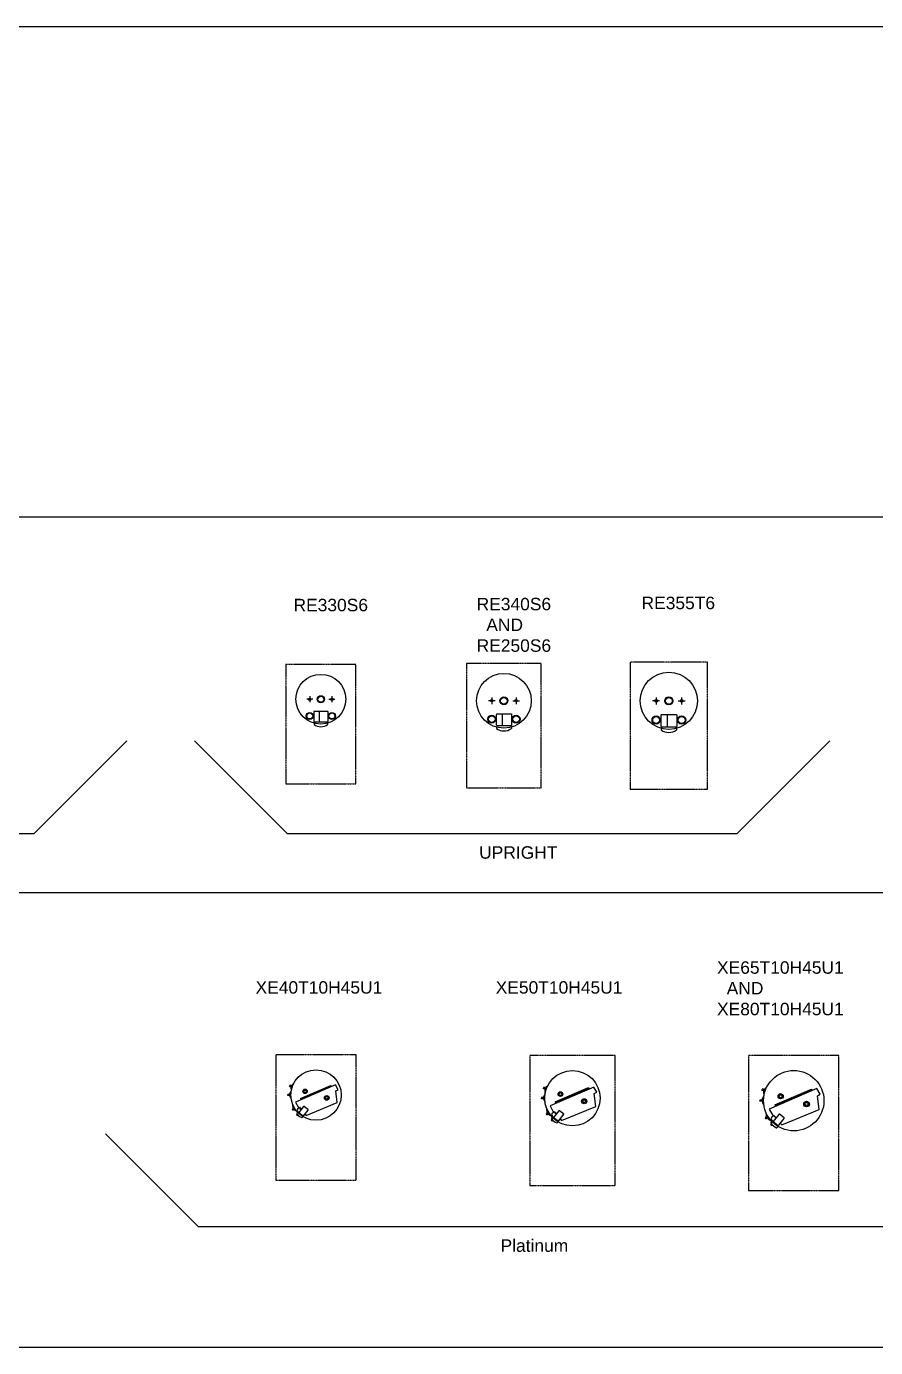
# Model space of a CAD drawing. Header units: inches. Extents: x 2025 to 34930, y -6955 to 4650.
# Drawn here: x 31619 to 31960, y 2214 to 2745 of the extents above; entities that cross this region are included whole.
import ezdxf

# ---------------------------------------------------------------- set-up
doc = ezdxf.new("R2010")
doc.units = ezdxf.units.IN
doc.header["$MEASUREMENT"] = 0
doc.linetypes.add('CENTER', pattern=[0.6, 0.375, -0.075, 0.075, -0.075])
doc.styles.add('style1', font='arial.ttf', dxfattribs={"height": 5})

# ---------------------------------------------------------------- blocks, each defined once
blk = doc.blocks.new('RE330S6')
at = {"linetype": 'CENTER'}
for p, q in [((3832.67, 8.71), (3804.67, 8.71)), ((3804.67, 8.71), (3804.67, -39.29)), ((3832.67, -39.29), (3832.67, 8.71)), ((3804.67, -39.29), (3832.67, -39.29))]:
    blk.add_line(p, q, dxfattribs=at)
for p, q in [((3814.12, -5.29), (3813, -5.29)), ((3814.22, -4.07), (3814.22, -5.19)), ((3815.44, -5.29), (3814.32, -5.29)), ((3821.89, -5.29), (3823.01, -5.29)), ((3823.11, -4.07), (3823.11, -5.19)), ((3823.21, -5.29), (3824.33, -5.29)), ((3814.22, -5.39), (3814.22, -6.52)), ((3823.11, -5.39), (3823.11, -6.52)), ((3815.94, -14.91), (3815.94, -15.44)), ((3821.39, -14.91), (3821.39, -15.44))]:
    blk.add_line(p, q)
for points in [[(3818.18, -10.16), (3816.15, -10.16, 0.414214), (3815.82, -10.49), (3815.82, -13.98, 0.414214), (3816.15, -14.31), (3818.18, -14.31)], [(3818.18, -10.02), (3821.13, -10.02, -0.414214), (3821.47, -10.35), (3821.47, -14.13, -0.414214), (3821.13, -14.46), (3818.18, -14.46)]]:
    blk.add_lwpolyline(points, format="xyb", close=True)
for centre, radius in [((3818.67, -5.29), 10), ((3814.22, -5.29), 0.44), ((3814.22, -5.29), 0.163), ((3818.67, -5.29), 1.43), ((3818.67, -5.29), 1.2), ((3823.11, -5.29), 0.44), ((3823.11, -5.29), 0.163), ((3814.22, -12), 1.43), ((3823.11, -12), 1.43), ((3814.22, -12), 1.2), ((3823.11, -12), 1.2)]:
    blk.add_circle(centre, radius)
blk.add_arc((3818.67, -11.71), 4.62, 233.8824, 306.1176)
blk = doc.blocks.new('RE340S6')
at = {"linetype": 'CENTER'}
for p, q in [((3907.16, 9.09), (3877.16, 9.09)), ((3877.16, 9.09), (3877.16, -40.91)), ((3907.16, -40.91), (3907.16, 9.09)), ((3877.16, -40.91), (3907.16, -40.91))]:
    blk.add_line(p, q, dxfattribs=at)
for p, q in [((3887.28, -4.56), (3887.28, -5.8)), ((3897.05, -4.56), (3897.05, -5.8)), ((3887.16, -5.91), (3885.93, -5.91)), ((3887.28, -6.02), (3887.28, -7.25)), ((3888.62, -5.91), (3887.39, -5.91)), ((3895.71, -5.91), (3896.94, -5.91)), ((3897.05, -6.02), (3897.05, -7.25)), ((3897.16, -5.91), (3898.4, -5.91)), ((3889.17, -16.49), (3889.17, -17.07)), ((3895.16, -16.49), (3895.16, -17.07))]:
    blk.add_line(p, q)
for points in [[(3891.63, -11.26), (3889.4, -11.26, 0.414214), (3889.03, -11.62), (3889.03, -15.46, 0.414214), (3889.4, -15.82), (3891.63, -15.82)], [(3891.63, -11.1), (3894.88, -11.1, -0.414214), (3895.24, -11.47), (3895.24, -15.62, -0.414214), (3894.88, -15.99), (3891.63, -15.99)]]:
    blk.add_lwpolyline(points, format="xyb", close=True)
for centre, radius in [((3892.16, -5.91), 11), ((3892.16, -5.91), 1.58), ((3892.16, -5.91), 1.32), ((3887.28, -5.91), 0.484), ((3887.28, -5.91), 0.179), ((3897.05, -5.91), 0.484), ((3897.05, -5.91), 0.179), ((3887.28, -13.28), 1.58), ((3887.28, -13.28), 1.32), ((3897.05, -13.28), 1.58), ((3897.05, -13.28), 1.32)]:
    blk.add_circle(centre, radius)
blk.add_arc((3892.16, -12.96), 5.08, 233.8824, 306.1176)
blk = doc.blocks.new('RE355T6')
at = {"linetype": 'CENTER'}
for p, q in [((3942.87, 9.56), (3942.87, -41.44)), ((3973.87, 9.56), (3942.87, 9.56)), ((3973.87, -41.44), (3973.87, 9.56)), ((3942.87, -41.44), (3973.87, -41.44))]:
    blk.add_line(p, q, dxfattribs=at)
for p, q in [((3953.25, -4.54), (3953.25, -5.83)), ((3963.48, -4.54), (3963.48, -5.83)), ((3953.14, -5.94), (3951.85, -5.94)), ((3953.25, -6.06), (3953.25, -7.35)), ((3954.66, -5.94), (3953.37, -5.94)), ((3962.07, -5.94), (3963.36, -5.94)), ((3963.48, -6.06), (3963.48, -7.35)), ((3963.59, -5.94), (3964.88, -5.94)), ((3955.23, -17.01), (3955.23, -17.61)), ((3961.5, -17.01), (3961.5, -17.61))]:
    blk.add_line(p, q)
for points in [[(3957.8, -11.54), (3955.47, -11.54, 0.414214), (3955.09, -11.92), (3955.09, -15.93, 0.414214), (3955.47, -16.31), (3957.8, -16.31)], [(3957.8, -11.38), (3961.2, -11.38, -0.414214), (3961.58, -11.76), (3961.58, -16.1, -0.414214), (3961.2, -16.49), (3957.8, -16.49)]]:
    blk.add_lwpolyline(points, format="xyb", close=True)
for centre, radius in [((3958.37, -5.94), 11.5), ((3958.37, -5.94), 1.65), ((3958.37, -5.94), 1.38), ((3953.25, -5.94), 0.506), ((3953.25, -5.94), 0.187), ((3963.48, -5.94), 0.506), ((3963.48, -5.94), 0.187), ((3953.25, -13.65), 1.65), ((3953.25, -13.65), 1.38), ((3963.48, -13.65), 1.65), ((3963.48, -13.65), 1.38)]:
    blk.add_circle(centre, radius)
blk.add_arc((3958.37, -13.32), 5.31, 233.8824, 306.1176)
blk = doc.blocks.new('XE40T10H45U1')
at = {"linetype": 'CENTER'}
for p, q in [((3800.62, -148.17), (3800.62, -198.42)), ((3832.87, -148.17), (3800.62, -148.17)), ((3832.87, -198.42), (3832.87, -148.17)), ((3800.62, -198.42), (3832.87, -198.42))]:
    blk.add_line(p, q, dxfattribs=at)
for p, q in [((3805.39, -164.27), (3805.34, -164.27)), ((3805.34, -164.27), (3805.34, -164.29)), ((3805.34, -164.32), (3805.34, -164.29)), ((3805.39, -164.32), (3805.34, -164.32)), ((3806.06, -164.09), (3805.39, -164.09)), ((3805.39, -164.09), (3805.39, -164.29)), ((3805.39, -164.19), (3805.8, -164.19)), ((3805.39, -164.5), (3805.39, -164.29)), ((3805.8, -164.4), (3805.39, -164.4)), ((3806.06, -164.5), (3805.39, -164.5)), ((3805.8, -164.19), (3805.8, -164.4)), ((3806.06, -164.18), (3806.06, -164.09)), ((3806.27, -164.18), (3806.06, -164.18)), ((3806.06, -164.18), (3806.06, -164.41)), ((3806.27, -164.41), (3806.06, -164.41)), ((3806.06, -164.41), (3806.06, -164.5)), ((3806.09, -160.79), (3806.16, -160.58)), ((3806.31, -160.9), (3806.09, -160.79)), ((3806.24, -160.37), (3806.16, -160.58)), ((3806.48, -160.41), (3806.24, -160.37)), ((3806.27, -163.69), (3806.75, -162.7)), ((3806.27, -164.29), (3806.27, -163.69)), ((3806.27, -164.29), (3806.27, -164.9)), ((3806.31, -160.9), (3806.4, -160.66)), ((3806.35, -160.92), (3806.31, -160.9)), ((3806.35, -160.92), (3806.44, -160.67)), ((3806.42, -160.9), (3806.37, -160.88)), ((3806.48, -160.41), (3806.4, -160.66)), ((3806.41, -160.94), (3806.49, -160.69)), ((3806.77, -161.06), (3806.41, -160.94)), ((3806.53, -160.43), (3806.44, -160.67)), ((3806.53, -160.43), (3806.48, -160.41)), ((3806.58, -160.45), (3806.49, -160.69)), ((3806.57, -160.48), (3806.51, -160.46)), ((3806.94, -160.57), (3806.58, -160.45)), ((3806.84, -160.86), (3806.64, -161.43)), ((3806.64, -161.43), (3806.77, -162.52)), ((3806.84, -160.86), (3807.04, -160.29)), ((3807.04, -160.29), (3807.82, -159.52)), ((3824.52, -160.22), (3808.56, -167.09)), ((3810.46, -165.65), (3822.65, -160.42)), ((3810.48, -165.69), (3822.67, -160.47)), ((3810.52, -165.79), (3822.71, -160.56)), ((3810.54, -165.84), (3822.73, -160.61)), ((3822.65, -160.42), (3822.73, -160.61)), ((3825.6, -162.13), (3824.52, -160.22)), ((3824.69, -162.64), (3825.6, -162.13)), ((3825.27, -167.28), (3824.69, -162.64)), ((3806.27, -164.9), (3806.75, -165.89)), ((3807.73, -169.63), (3807.41, -169.84)), ((3807.57, -169.38), (3807.44, -168.28)), ((3807.89, -169.89), (3807.57, -169.38)), ((3808.56, -167.09), (3809.71, -169.33)), ((3809.24, -170.08), (3809.55, -169.68)), ((3809.71, -169.33), (3810.1, -169.22)), ((3810.1, -169.22), (3810.81, -170.08)), ((3810.3, -169.63), (3810.79, -170.11)), ((3810.46, -165.65), (3810.54, -165.84)), ((3812.77, -172.46), (3825.27, -167.28)), ((3807.32, -169.89), (3807.13, -170.06)), ((3807.13, -170.06), (3807.25, -170.24)), ((3807.37, -170.43), (3807.25, -170.24)), ((3807.36, -169.87), (3807.32, -169.89)), ((3807.32, -169.89), (3807.46, -170.11)), ((3807.36, -169.87), (3807.5, -170.09)), ((3807.6, -170.33), (3807.37, -170.43)), ((3807.43, -169.87), (3807.38, -169.9)), ((3807.41, -169.84), (3807.55, -170.06)), ((3807.6, -170.33), (3807.46, -170.11)), ((3807.64, -170.31), (3807.5, -170.09)), ((3807.69, -170.28), (3807.55, -170.06)), ((3807.64, -170.31), (3807.6, -170.33)), ((3807.67, -170.24), (3807.62, -170.27)), ((3808.01, -170.07), (3807.69, -170.28)), ((3807.89, -169.89), (3808.22, -170.4)), ((3808.22, -170.4), (3809.1, -170.93)), ((3808.98, -172.16), (3808.91, -172.23)), ((3808.91, -172.23), (3809.15, -172.46)), ((3809.23, -172.38), (3808.98, -172.16)), ((3809.28, -171.13), (3809.05, -171.63)), ((3809.24, -172.03), (3809.05, -172.22)), ((3809.4, -172.68), (3809.15, -172.47)), ((3809.23, -172.38), (3809.47, -172.61)), ((3809.86, -171.31), (3809.29, -170.74)), ((3809.54, -172.39), (3809.4, -172.55)), ((3809.47, -172.61), (3809.4, -172.68)), ((3811.6, -173.01), (3811.16, -173.34)), ((3812.31, -171.9), (3812.77, -172.46))]:
    blk.add_line(p, q)
blk.add_lwpolyline([(3809.86, -171.31), (3811.51, -172.6, 0.414214), (3811.8, -172.57), (3813.54, -170.32, 0.414214), (3813.51, -170.04), (3812.01, -168.87, 0.414214), (3811.73, -168.91)], format="xyb", close=True)
for centre, radius in [((3816.75, -164.29), 10.12), ((3812.35, -162.8), 0.874), ((3812.35, -162.8), 0.793), ((3812.35, -162.8), 0.517), ((3821.04, -165.43), 0.939), ((3821.04, -165.43), 0.874), ((3821.04, -165.43), 0.793), ((3821.04, -165.43), 0.517)]:
    blk.add_circle(centre, radius)
for centre, radius, start, end in [((3809.95, -169.98), 0.5, 45, 142.7078), ((3809.19, -171.69), 0.15, 155.8281, 212.0716), ((3812.36, -169.7), 3.9, 212.0716, 249.8095), ((3809.64, -170.39), 0.5, 142.7078, 225), ((3809.25, -172.36), 0.15, 225, 229.1437), ((3811.07, -173.22), 0.15, 249.8095, 306.053)]:
    blk.add_arc(centre, radius, start, end)
blk = doc.blocks.new('XE50T10H45U1')
at = {"linetype": 'CENTER'}
for p, q in [((3902.54, -148.42), (3902.54, -200.67)), ((3936.79, -148.42), (3902.54, -148.42)), ((3936.79, -200.67), (3936.79, -148.42)), ((3902.54, -200.67), (3936.79, -200.67))]:
    blk.add_line(p, q, dxfattribs=at)
for p, q in [((3907.95, -161.69), (3908.03, -161.46)), ((3908.2, -161.82), (3907.95, -161.69)), ((3908.11, -161.23), (3908.03, -161.46)), ((3908.38, -161.28), (3908.11, -161.23)), ((3908.15, -164.88), (3908.68, -163.8)), ((3908.2, -161.82), (3908.29, -161.55)), ((3908.24, -161.84), (3908.2, -161.82)), ((3908.24, -161.84), (3908.34, -161.57)), ((3908.31, -161.82), (3908.26, -161.8)), ((3908.38, -161.28), (3908.29, -161.55)), ((3908.3, -161.86), (3908.4, -161.59)), ((3908.7, -162), (3908.3, -161.86)), ((3908.43, -161.3), (3908.34, -161.57)), ((3908.43, -161.3), (3908.38, -161.28)), ((3908.49, -161.32), (3908.4, -161.59)), ((3908.48, -161.36), (3908.42, -161.34)), ((3908.89, -161.46), (3908.49, -161.32)), ((3908.78, -161.77), (3908.56, -162.4)), ((3908.56, -162.4), (3908.7, -163.6)), ((3908.78, -161.77), (3909, -161.14)), ((3909, -161.14), (3909.86, -160.3)), ((3928.21, -161.08), (3910.66, -168.62)), ((3912.75, -167.04), (3926.15, -161.29)), ((3912.78, -167.09), (3926.17, -161.34)), ((3912.82, -167.19), (3926.21, -161.44)), ((3912.85, -167.25), (3926.24, -161.5)), ((3926.15, -161.29), (3926.24, -161.5)), ((3929.39, -163.17), (3928.21, -161.08)), ((3928.39, -163.73), (3929.39, -163.17)), ((3929.03, -168.83), (3928.39, -163.73)), ((3907.19, -165.52), (3907.13, -165.52)), ((3907.13, -165.52), (3907.13, -165.55)), ((3907.13, -165.57), (3907.13, -165.55)), ((3907.19, -165.57), (3907.13, -165.57)), ((3907.93, -165.33), (3907.19, -165.33)), ((3907.19, -165.33), (3907.19, -165.55)), ((3907.19, -165.44), (3907.63, -165.44)), ((3907.19, -165.77), (3907.19, -165.55)), ((3907.63, -165.66), (3907.19, -165.66)), ((3907.93, -165.77), (3907.19, -165.77)), ((3907.63, -165.44), (3907.63, -165.66)), ((3907.93, -165.42), (3907.93, -165.33)), ((3908.15, -165.42), (3907.93, -165.42)), ((3907.93, -165.42), (3907.93, -165.68)), ((3908.15, -165.68), (3907.93, -165.68)), ((3907.93, -165.68), (3907.93, -165.77)), ((3908.15, -165.55), (3908.15, -164.88)), ((3908.15, -165.55), (3908.15, -166.21)), ((3908.15, -166.21), (3908.68, -167.3)), ((3910.66, -168.62), (3911.93, -171.08)), ((3912.75, -167.04), (3912.85, -167.25)), ((3915.3, -174.51), (3929.03, -168.83)), ((3909.31, -171.7), (3909.1, -171.88)), ((3909.1, -171.88), (3909.23, -172.09)), ((3909.37, -172.29), (3909.23, -172.09)), ((3909.35, -171.67), (3909.31, -171.7)), ((3909.31, -171.7), (3909.46, -171.94)), ((3909.35, -171.67), (3909.51, -171.91)), ((3909.42, -171.67), (3909.37, -171.7)), ((3909.62, -172.18), (3909.37, -172.29)), ((3909.76, -171.41), (3909.4, -171.64)), ((3909.4, -171.64), (3909.56, -171.88)), ((3909.58, -171.13), (3909.44, -169.93)), ((3909.62, -172.18), (3909.46, -171.94)), ((3909.66, -172.15), (3909.51, -171.91)), ((3909.71, -172.12), (3909.56, -171.88)), ((3909.94, -171.69), (3909.58, -171.13)), ((3909.66, -172.15), (3909.62, -172.18)), ((3909.69, -172.08), (3909.64, -172.12)), ((3910.06, -171.89), (3909.71, -172.12)), ((3909.94, -171.69), (3910.29, -172.25)), ((3910.29, -172.25), (3911.27, -172.84)), ((3911.13, -174.19), (3911.06, -174.27)), ((3911.06, -174.27), (3911.31, -174.52)), ((3911.4, -174.44), (3911.13, -174.19)), ((3911.41, -174.05), (3911.2, -174.26)), ((3911.45, -173.05), (3911.21, -173.61)), ((3911.59, -174.76), (3911.32, -174.53)), ((3911.4, -174.44), (3911.66, -174.68)), ((3911.42, -171.91), (3911.76, -171.46)), ((3912.09, -173.26), (3911.47, -172.63)), ((3911.74, -174.44), (3911.59, -174.62)), ((3911.66, -174.68), (3911.59, -174.76)), ((3911.93, -171.08), (3912.36, -170.96)), ((3912.36, -170.96), (3913.14, -171.91)), ((3912.58, -171.4), (3913.12, -171.94)), ((3914.01, -175.13), (3913.52, -175.49)), ((3914.79, -173.9), (3915.3, -174.51))]:
    blk.add_line(p, q)
blk.add_lwpolyline([(3912.09, -173.26), (3913.91, -174.67, 0.414214), (3914.22, -174.64), (3916.14, -172.17, 0.414214), (3916.1, -171.86), (3914.46, -170.58, 0.414214), (3914.15, -170.62)], format="xyb", close=True)
for centre, radius in [((3919.67, -165.55), 11.12), ((3914.83, -163.9), 0.961), ((3914.83, -163.9), 0.872), ((3914.83, -163.9), 0.568), ((3924.38, -166.8), 1.03), ((3924.38, -166.8), 0.961), ((3924.38, -166.8), 0.872), ((3924.38, -166.8), 0.568)]:
    blk.add_circle(centre, radius)
for centre, radius, start, end in [((3911.36, -173.68), 0.165, 155.8281, 212.0716), ((3914.84, -171.49), 4.28, 212.0716, 249.8095), ((3911.85, -172.24), 0.549, 142.7078, 225), ((3911.43, -174.4), 0.165, 225, 229.1437), ((3912.2, -171.79), 0.549, 45, 142.7078), ((3913.42, -175.35), 0.165, 249.8095, 306.053)]:
    blk.add_arc(centre, radius, start, end)
blk = doc.blocks.new('XE65T10H45U1')
at = {"linetype": 'CENTER'}
for p, q in [((3990.38, -148.42), (3990.38, -202.67)), ((4026.63, -148.42), (3990.38, -148.42)), ((4026.63, -202.67), (4026.63, -148.42)), ((3990.38, -202.67), (4026.63, -202.67))]:
    blk.add_line(p, q, dxfattribs=at)
for p, q in [((3995.74, -162.35), (3995.82, -162.09)), ((3996, -162.49), (3995.74, -162.35)), ((3995.91, -161.84), (3995.82, -162.09)), ((3996.21, -161.9), (3995.91, -161.84)), ((3996, -162.49), (3996.1, -162.19)), ((3996.05, -162.5), (3996, -162.49)), ((3996.05, -162.5), (3996.16, -162.21)), ((3996.13, -162.48), (3996.07, -162.46)), ((3996.21, -161.9), (3996.1, -162.19)), ((3996.12, -162.53), (3996.22, -162.23)), ((3996.55, -162.68), (3996.12, -162.53)), ((3996.26, -161.92), (3996.16, -162.21)), ((3996.26, -161.92), (3996.21, -161.9)), ((3996.32, -161.94), (3996.22, -162.23)), ((3996.31, -161.98), (3996.24, -161.96)), ((3996.75, -162.09), (3996.32, -161.94)), ((3996.63, -162.43), (3996.39, -163.12)), ((3996.39, -163.12), (3996.55, -164.42)), ((3996.63, -162.43), (3996.87, -161.75)), ((3996.87, -161.75), (3997.81, -160.83)), ((4017.81, -161.67), (3998.69, -169.9)), ((4000.97, -168.17), (4015.56, -161.91)), ((4000.99, -168.22), (4015.59, -161.96)), ((4001.04, -168.33), (4015.63, -162.07)), ((4001.07, -168.4), (4015.66, -162.14)), ((4015.56, -161.91), (4015.66, -162.14)), ((4019.1, -163.95), (4017.81, -161.67)), ((4018.01, -164.57), (4019.1, -163.95)), ((3994.9, -166.52), (3994.83, -166.52)), ((3994.83, -166.52), (3994.83, -166.55)), ((3994.83, -166.57), (3994.83, -166.55)), ((3994.9, -166.57), (3994.83, -166.57)), ((3995.71, -166.31), (3994.9, -166.31)), ((3994.9, -166.31), (3994.9, -166.55)), ((3994.9, -166.43), (3995.39, -166.43)), ((3994.9, -166.79), (3994.9, -166.55)), ((3995.39, -166.67), (3994.9, -166.67)), ((3995.71, -166.79), (3994.9, -166.79)), ((3995.39, -166.43), (3995.39, -166.67)), ((3995.71, -166.4), (3995.71, -166.31)), ((3995.95, -166.4), (3995.71, -166.4)), ((3995.71, -166.4), (3995.71, -166.69)), ((3995.95, -166.69), (3995.71, -166.69)), ((3995.71, -166.69), (3995.71, -166.79)), ((3995.95, -165.82), (3996.53, -164.64)), ((3995.95, -166.55), (3995.95, -165.82)), ((3995.95, -166.55), (3995.95, -167.27)), ((3995.95, -167.27), (3996.53, -168.45)), ((4000.97, -168.17), (4001.07, -168.4)), ((4018.71, -170.12), (4018.01, -164.57)), ((3997.21, -173.25), (3996.99, -173.45)), ((3996.99, -173.45), (3997.13, -173.67)), ((3997.28, -173.9), (3997.13, -173.67)), ((3997.26, -173.22), (3997.21, -173.25)), ((3997.21, -173.25), (3997.38, -173.51)), ((3997.26, -173.22), (3997.43, -173.48)), ((3997.34, -173.22), (3997.28, -173.26)), ((3997.55, -173.78), (3997.28, -173.9)), ((3997.7, -172.94), (3997.32, -173.19)), ((3997.32, -173.19), (3997.48, -173.45)), ((3997.51, -172.63), (3997.36, -171.33)), ((3997.55, -173.78), (3997.38, -173.51)), ((3997.6, -173.75), (3997.43, -173.48)), ((3997.65, -173.71), (3997.48, -173.45)), ((3997.9, -173.24), (3997.51, -172.63)), ((3997.6, -173.75), (3997.55, -173.78)), ((3997.63, -173.67), (3997.57, -173.71)), ((3998.04, -173.46), (3997.65, -173.71)), ((3997.9, -173.24), (3998.29, -173.85)), ((3998.29, -173.85), (3999.35, -174.5)), ((3998.69, -169.9), (4000.07, -172.57)), ((3999.55, -174.73), (3999.28, -175.33)), ((3999.51, -173.48), (3999.88, -172.99)), ((4000.25, -174.95), (3999.57, -174.27)), ((4000.07, -172.57), (4000.54, -172.45)), ((4000.54, -172.45), (4001.39, -173.48)), ((4000.78, -172.93), (4001.37, -173.51)), ((4003.74, -176.32), (4018.71, -170.12)), ((3999.2, -175.97), (3999.12, -176.05)), ((3999.12, -176.05), (3999.4, -176.33)), ((3999.49, -176.23), (3999.2, -175.97)), ((3999.51, -175.81), (3999.28, -176.04)), ((3999.7, -176.59), (3999.41, -176.34)), ((3999.49, -176.23), (3999.78, -176.5)), ((3999.87, -176.24), (3999.7, -176.43)), ((3999.78, -176.5), (3999.7, -176.59)), ((4002.34, -176.99), (4001.8, -177.38)), ((4003.19, -175.66), (4003.74, -176.32))]:
    blk.add_line(p, q)
blk.add_lwpolyline([(4000.25, -174.95), (4002.23, -176.49, 0.414214), (4002.57, -176.45), (4004.66, -173.76, 0.414214), (4004.62, -173.43), (4002.82, -172.03, 0.414214), (4002.49, -172.07)], format="xyb", close=True)
for centre, radius in [((4008.5, -166.55), 12.12), ((4003.23, -164.76), 1.05), ((4003.23, -164.76), 0.95), ((4003.23, -164.76), 0.619), ((4013.64, -167.91), 1.12), ((4013.64, -167.91), 1.05), ((4013.64, -167.91), 0.95), ((4013.64, -167.91), 0.619)]:
    blk.add_circle(centre, radius)
for centre, radius, start, end in [((3999.99, -173.84), 0.599, 142.7078, 225), ((4000.36, -173.35), 0.599, 45, 142.7078), ((3999.44, -175.41), 0.18, 155.8281, 212.0716), ((4003.25, -173.02), 4.67, 212.0716, 249.8095), ((3999.52, -176.2), 0.18, 225, 229.1437), ((4001.7, -177.23), 0.18, 249.8095, 306.053)]:
    blk.add_arc(centre, radius, start, end)

msp = doc.modelspace()

# ---------------------------------------------------------------- linework, layer by layer
for p, q in [((30915.9, 2547.79), (32490.84, 2547.79)), ((31622.54, 2420.58), (31659.75, 2457.8)), ((31687, 2457.8), (31724.21, 2420.58)), ((31904.77, 2420.58), (31941.99, 2457.8)), ((31316.21, 2420.58), (31622.54, 2420.58)), ((31724.21, 2420.58), (31904.77, 2420.58)), ((30915.9, 2396.8), (32490.84, 2396.8)), ((31651.27, 2299.87), (31688.48, 2262.66)), ((31688.48, 2262.66), (31976.31, 2262.66))]:
    msp.add_line(p, q)
msp.add_lwpolyline([(30915.9, 2744.75), (32490.84, 2744.75), (32490.84, 2214.01), (30915.9, 2214.01)], close=True)

# ---------------------------------------------------------------- block references
for name in ['RE355T6', 'RE330S6', 'RE340S6', 'XE40T10H45U1', 'XE50T10H45U1', 'XE65T10H45U1']:
    msp.add_blockref(name, (27919, 2479.75))

# ---------------------------------------------------------------- texts
at = {"char_height": 5, "attachment_point": 1, "style": 'style1'}
for s, width, insert in [('RE355T6', 65.1437, (31866.4, 2515.65)), ('RE330S6', 65.1437, (31726.7, 2514.8)), ('RE340S6\\P  AND\\PRE250S6', 65.1437, (31800.2, 2515.19)), ('UPRIGHT', 65.1437, (31801.21, 2415.4)), ('XE65T10H45U1\\P  AND\\PXE80T10H45U1', 78.6911, (31896.7, 2369.19)), ('XE40T10H45U1', 78.6911, (31711.47, 2361.2)), ('XE50T10H45U1', 78.6911, (31807.86, 2361.2)), ('Platinum', 65.1437, (31809.8, 2257.48))]:
    msp.add_mtext_dynamic_manual_height_columns(s, width=width, gutter_width=25, heights=[0], dxfattribs=dict(at, insert=insert))

doc.saveas('drawing.dxf')
